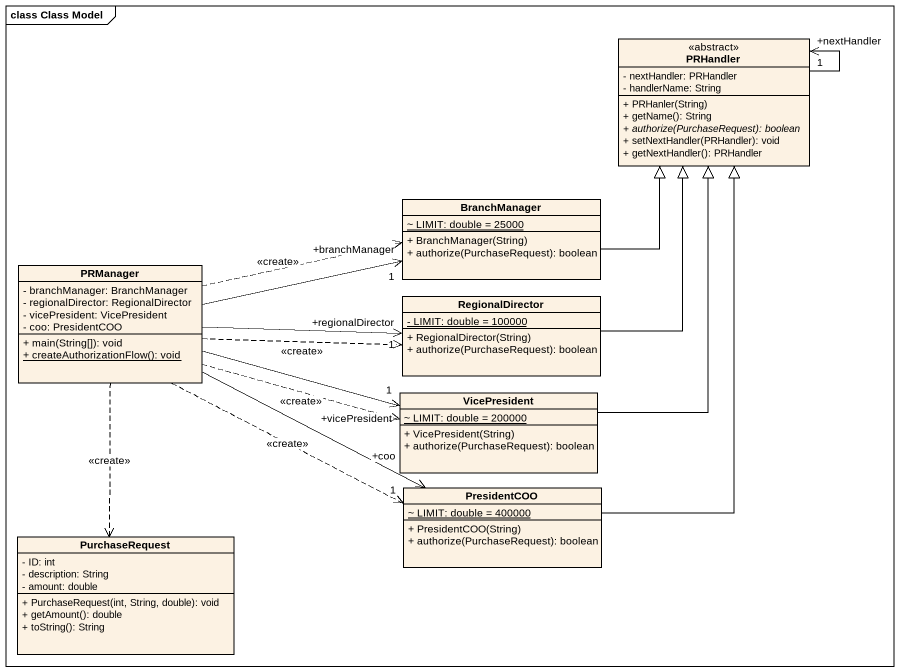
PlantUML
@startuml
mainframe class Class Model
hide circle
hide empty members
skinparam classAttributeIconSize 0
class PRHandler <<abstract>> {
  - nextHandler: PRHandler
  - handlerName: String
  + PRHanler(String)
  + getName(): String
  {abstract} + authorize(PurchaseRequest): boolean
  + setNextHandler(PRHandler): void
  + getNextHandler(): PRHandler
}
class BranchManager {
  {static} ~ LIMIT: double = 25000
  + BranchManager(String)
  + authorize(PurchaseRequest): boolean
}
class PRManager {
  - branchManager: BranchManager
  - regionalDirector: RegionalDirector
  - vicePresident: VicePresident
  - coo: PresidentCOO
  + main(String[]): void
  {static} + createAuthorizationFlow(): void
}
class RegionalDirector {
  {static} - LIMIT: double = 100000
  + RegionalDirector(String)
  + authorize(PurchaseRequest): boolean
}
class VicePresident {
  {static} ~ LIMIT: double = 200000
  + VicePresident(String)
  + authorize(PurchaseRequest): boolean
}
class PresidentCOO {
  {static} ~ LIMIT: double = 400000
  + PresidentCOO(String)
  + authorize(PurchaseRequest): boolean
}
class PurchaseRequest {
  - ID: int
  - description: String
  - amount: double
  + PurchaseRequest(int, String, double): void
  + getAmount(): double
  + toString(): String
}
PRHandler --> "+nextHandler\n1" PRHandler
BranchManager -up-|> PRHandler
PRManager -right-> "+branchManager\n1" BranchManager
PRManager .right.> BranchManager : <<create>>
PRManager -right-> "+regionalDirector\n1" RegionalDirector
PRManager .right.> RegionalDirector : <<create>>
PRManager -right-> "+vicePresident\n1" VicePresident
PRManager .right.> VicePresident : <<create>>
PRManager -right-> "+coo\n1" PresidentCOO
PRManager .right.> PresidentCOO : <<create>>
PRManager ..> PurchaseRequest : <<create>>
RegionalDirector -up-|> PRHandler
VicePresident -up-|> PRHandler
PresidentCOO -up-|> PRHandler
@enduml
